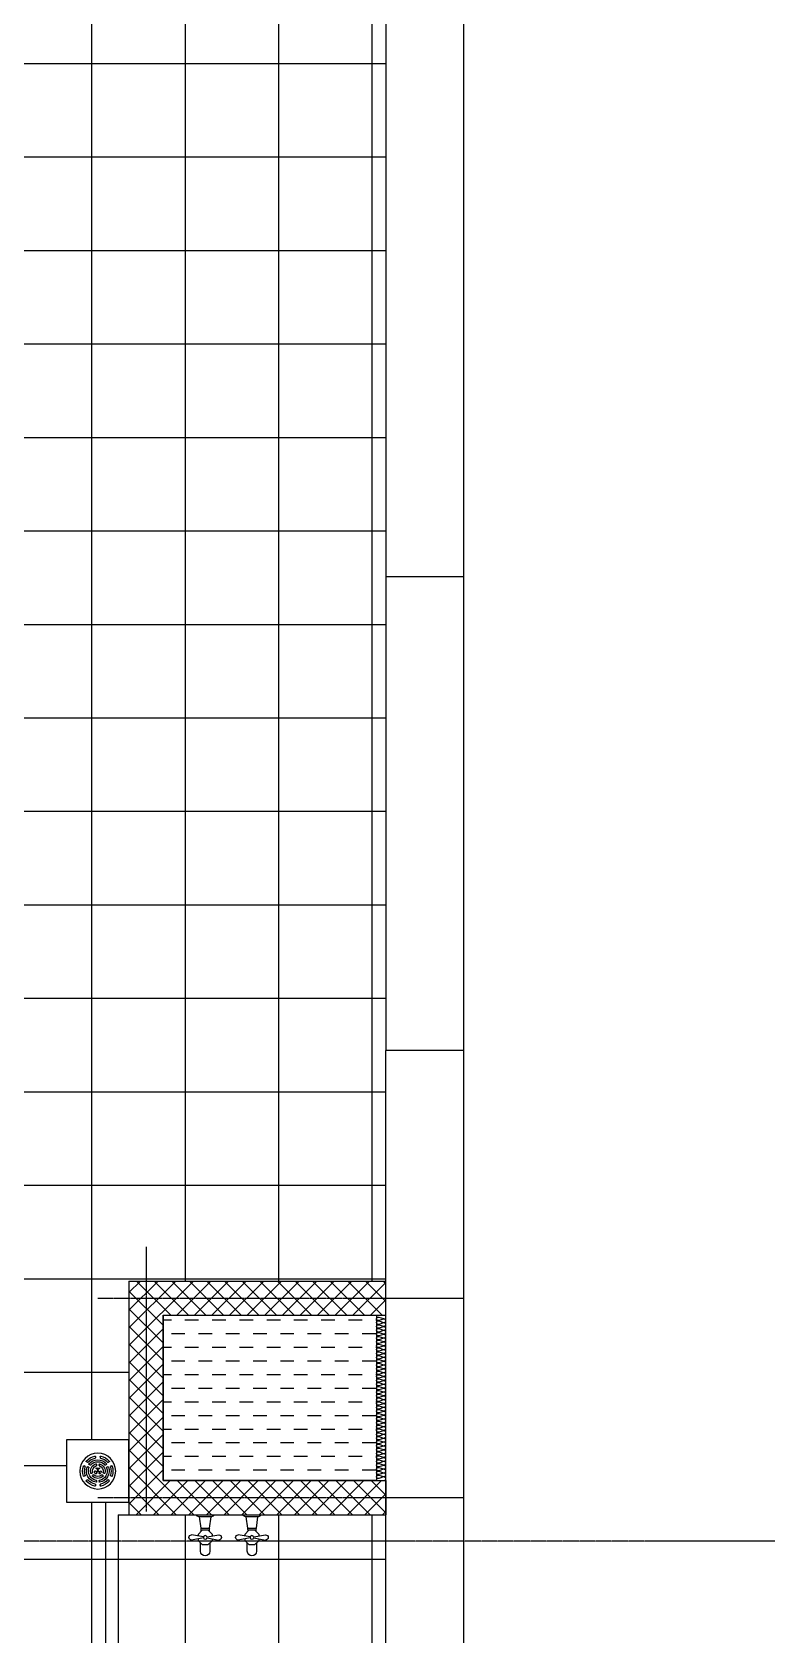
# Model space of a CAD drawing. Header units: millimetres. Extents: x 18456 to 179493, y -203649 to 469211.
# Drawn here: x 111458 to 113845, y 140348 to 145492 of the extents above; entities that cross this region are included whole.
import ezdxf

# ---------------------------------------------------------------- set-up
doc = ezdxf.new("R2010")
doc.units = ezdxf.units.MM
doc.linetypes.add('X-평면도(기본형)$0$CEN', pattern=[52.5, 50, -1, 0.5, -1])
for name, color, linetype, true_color in [('X-평면도(기본형)$0$40HAT', 9, 'Continuous', 0x808080), ('X-평면도(기본형)$0$4ELE', 4, 'Continuous', 0x00ffff), ('X-평면도(기본형)$0$CEN', 1, 'X-평면도(기본형)$0$CEN', 0xff0000), ('X-평면도(기본형)$0$INSUL', 9, 'Continuous', 0x808080), ('X-평면도(기본형)$0$LV', 4, 'Continuous', 0x00ffff), ('X-평면도(기본형)$0$TIL', 5, 'Continuous', 0x0000ff), ('X-평면도(기본형)$0$W1', 2, 'Continuous', 0xffff00), ('X-평면도(기본형)$0$W2', 3, 'Continuous', 0x00ff00), ('X-평면도(기본형)$0$설비OPEN', 9, 'Continuous', 0x808080), ('X-평면도(기본형)$0$수전', 5, 'Continuous', 0x0000ff)]:
    doc.layers.add(name, color=color, linetype=linetype, true_color=true_color)

# ---------------------------------------------------------------- blocks, each defined once
blk = doc.blocks.new('U275 (X-평면도(기본형)$0$ins-l)')
at = {"layer": 'X-평면도(기본형)$0$INSUL', "color": 8, "true_color": 0x808080}
for p, q in [((37, 24), (21, 76)), ((57, 76), (42, 24)), ((78, 24), (63, 76)), ((99, 76), (83, 24)), ((119, 24), (104, 76)), ((140, 76), (124, 24)), ((161, 24), (145, 76)), ((181, 76), (166, 24)), ((202, 24), (186, 76)), ((222, 76), (207, 24)), ((243, 24), (228, 76)), ((264, 76), (248, 24)), ((284, 24), (269, 76)), ((305, 76), (289, 24)), ((325, 24), (310, 76)), ((346, 76), (331, 24)), ((367, 24), (351, 76)), ((387, 76), (372, 24)), ((408, 24), (392, 76)), ((428, 76), (413, 24)), ((449, 24), (434, 76)), ((470, 76), (454, 24)), ((490, 24), (475, 76)), ((511, 76), (495, 24)), ((531, 24), (516, 76)), ((552, 76), (537, 24)), ((573, 24), (557, 76)), ((593, 76), (578, 24)), ((614, 24), (598, 76)), ((635, 76), (619, 24)), ((655, 24), (640, 76)), ((676, 76), (660, 24)), ((696, 24), (681, 76)), ((717, 76), (702, 24)), ((738, 24), (722, 76)), ((758, 76), (743, 24)), ((779, 24), (763, 76)), ((799, 76), (784, 24)), ((820, 24), (805, 76)), ((841, 76), (825, 24)), ((861, 24), (846, 76)), ((882, 76), (866, 24)), ((902, 24), (887, 76)), ((923, 76), (908, 24)), ((944, 24), (928, 76)), ((964, 76), (949, 24)), ((985, 24), (969, 76)), ((1006, 76), (990, 24)), ((1026, 24), (1011, 76)), ((1047, 76), (1031, 24)), ((1067, 24), (1052, 76)), ((1088, 76), (1073, 24)), ((1109, 24), (1093, 76)), ((1129, 76), (1114, 24)), ((1150, 24), (1134, 76)), ((1170, 76), (1155, 24)), ((1191, 24), (1176, 76)), ((1212, 76), (1196, 24)), ((1232, 24), (1217, 76)), ((1253, 76), (1237, 24)), ((1273, 24), (1258, 76)), ((1294, 76), (1279, 24)), ((1315, 24), (1299, 76)), ((1335, 76), (1320, 24)), ((1356, 24), (1340, 76)), ((1377, 76), (1361, 24)), ((1397, 24), (1382, 76)), ((1418, 76), (1402, 24)), ((1438, 24), (1423, 76)), ((1459, 76), (1443, 24)), ((1480, 24), (1464, 76)), ((1500, 76), (1485, 24)), ((1521, 24), (1505, 76)), ((1541, 76), (1526, 24)), ((1562, 24), (1547, 76)), ((1583, 76), (1567, 24)), ((1603, 24), (1588, 76)), ((1624, 76), (1608, 24)), ((1644, 24), (1629, 76)), ((1665, 76), (1650, 24)), ((1686, 24), (1670, 76)), ((1706, 76), (1691, 24)), ((1727, 24), (1711, 76)), ((1747, 76), (1732, 24))]:
    blk.add_line(p, q, dxfattribs=at)
for centre in [(19, 19), (60, 19), (101, 19), (142, 19), (184, 19), (225, 19), (266, 19), (307, 19), (349, 19), (390, 19), (431, 19), (472, 19), (513, 19), (555, 19), (596, 19), (637, 19), (678, 19), (720, 19), (761, 19), (802, 19), (843, 19), (884, 19), (926, 19), (967, 19), (1008, 19), (1049, 19), (1091, 19), (1132, 19), (1173, 19), (1214, 19), (1255, 19), (1297, 19), (1338, 19), (1379, 19), (1420, 19), (1462, 19), (1503, 19), (1544, 19), (1585, 19), (1626, 19), (1668, 19), (1709, 19)]:
    blk.add_arc(centre, 18.8, 163.3008, 16.6992, dxfattribs=at)
at = {"layer": 'X-평면도(기본형)$0$INSUL', "color": 8, "true_color": 0x808080, "extrusion": (0, 0, -1)}
for centre in [(-39, 81), (-81, 81), (-122, 81), (-163, 81), (-204, 81), (-246, 81), (-287, 81), (-328, 81), (-369, 81), (-410, 81), (-452, 81), (-493, 81), (-534, 81), (-575, 81), (-617, 81), (-658, 81), (-699, 81), (-740, 81), (-781, 81), (-823, 81), (-864, 81), (-905, 81), (-946, 81), (-987, 81), (-1029, 81), (-1070, 81), (-1111, 81), (-1152, 81), (-1194, 81), (-1235, 81), (-1276, 81), (-1317, 81), (-1358, 81), (-1400, 81), (-1441, 81), (-1482, 81), (-1523, 81), (-1565, 81), (-1606, 81), (-1647, 81), (-1688, 81), (-1729, 81)]:
    blk.add_arc(centre, 18.8, 343.3008, 196.6992, dxfattribs=at)
blk = doc.blocks.new('X-평면도(기본형)$0$수전-1')
at = {"layer": 'X-평면도(기본형)$0$수전'}
for p, q in [((33548.8, -11093.5), (33542.1, -11055.2)), ((33552.1, -11093.5), (33558.8, -11055.2)), ((33477.5, -11070.1), (33477.5, -11099.3)), ((33477.5, -11099.3), (33477.5, -11128.5)), ((33484.5, -11099.3), (33484.5, -11079.4)), ((33484.5, -11119.2), (33484.5, -11099.3)), ((33548.8, -11105.1), (33542.1, -11143.3)), ((33552.1, -11105.1), (33558.8, -11143.3)), ((33594.8, -11084.6), (33568.4, -11084.6)), ((33568.4, -11114), (33594.8, -11114))]:
    blk.add_line(p, q, dxfattribs=at)
for points in [[(33484.5, -11080), (33520.4, -11085), (33520.4, -11099.3), (33520.4, -11113.6), (33484.5, -11118.6)], [(33545.7, -11122.4), (33540.9, -11122.4), (33527.3, -11108.9), (33527.3, -11089.7), (33540.9, -11076.2), (33545.7, -11076.2)], [(33555.1, -11076.2), (33560, -11076.2), (33573.5, -11089.7), (33573.5, -11108.9)], [(33573.5, -11108.9), (33560, -11122.4), (33555.1, -11122.4)]]:
    blk.add_lwpolyline(points, dxfattribs=at)
blk.add_circle((33550.4, -11099.3), 5.91, dxfattribs=at)
for centre, radius, start, end in [((33550.4, -11055.2), 8.37, 0, 180), ((33471.5, -11081.8), 13.2, 10.588, 62.8148), ((33527.4, -11057.7), 28.1, 255.692, 278.489), ((33594.8, -11099.3), 14.7, 270, 90), ((33471.5, -11116.8), 13.2, 297.1852, 349.412), ((33527.4, -11140.9), 28.1, 81.511, 104.308), ((33550.4, -11143.3), 8.37, 180, 0)]:
    blk.add_arc(centre, radius, start, end, dxfattribs=at)
blk = doc.blocks.new('X-평면도(기본형)$0$A$C66e6687a')
at = {"layer": 'X-평면도(기본형)$0$수전', "color": 8, "true_color": 0x808080}
for p, q in [((59, 115), (56, 116.7)), ((66.5, 128), (63.5, 129.7)), ((82.5, 105.5), (79.5, 107.2)), ((86.5, 112.4), (83.5, 114.2)), ((92.5, 143), (92.5, 146.4)), ((96, 131.1), (96, 134.5)), ((96, 131.1), (96, 134.5)), ((96, 103.2), (96, 107.6)), ((96, 103.2), (96, 107.6)), ((104, 131.1), (104, 134.5)), ((104, 103.2), (104, 107.6)), ((107.5, 143), (107.5, 146.4)), ((116.5, 114.2), (113.5, 112.4)), ((120.5, 107.2), (117.5, 105.5)), ((136.5, 129.7), (133.5, 128)), ((144, 116.7), (141, 115)), ((59, 85), (56, 83.3)), ((66.5, 72), (63.5, 70.3)), ((71.1, 87.9), (68.1, 86.2)), ((75.1, 81), (72.1, 79.3)), ((95.2, 101.9), (91.4, 99.7)), ((92.5, 53.6), (92.5, 57)), ((99.2, 94.9), (95.4, 92.7)), ((96, 78.6), (96, 82.1)), ((96, 78.6), (96, 82.1)), ((104.6, 92.7), (100.7, 94.9)), ((104, 78.6), (104, 82.1)), ((108.6, 99.7), (104.7, 101.9)), ((107.5, 53.6), (107.5, 57)), ((127.9, 79.3), (124.9, 81)), ((131.9, 86.2), (128.9, 87.9)), ((131.9, 86.2), (128.9, 87.9)), ((136.5, 70.3), (133.5, 72)), ((144, 83.3), (141, 85))]:
    blk.add_line(p, q, dxfattribs=at)
blk.add_lwpolyline([(0, 0), (0, 200), (200, 200), (200, 0)], close=True, dxfattribs=at)
for radius in [57.5, 2.5]:
    blk.add_circle((100, 100), radius, dxfattribs=at)
for centre, radius, start, end in [((100, 100), 48.8, 160.9688, 199.0312), ((55.3, 115.4), 1.5, 60, 160.9688), ((100, 100), 42.5, 161.8165, 198.1835), ((58.2, 113.7), 1.5, 341.8165, 60), ((64.3, 131), 1.5, 139.0312, 240), ((100, 100), 48.8, 100.9688, 139.0312), ((100, 100), 36.5, 99.0541, 200.9459), ((67.2, 129.3), 1.5, 240, 318.1835), ((100, 100), 42.5, 101.8165, 138.1835), ((100, 100), 30.1, 100.0234, 199.9766), ((100, 100), 23.6, 164.4106, 255.5894), ((78.7, 105.9), 1.5, 60, 164.4106), ((81.7, 104.2), 1.5, 347.0576, 60), ((84.2, 115.5), 1.5, 135.5894, 240), ((100, 100), 17.2, 167.0576, 252.9424), ((100, 100), 23.6, 44.4106, 135.5894), ((87.2, 113.7), 1.5, 240, 312.9424), ((100, 100), 17.2, 47.0576, 132.9424), ((100, 100), 10.9, 125.8105, 174.1895), ((91, 146.4), 1.5, 0, 100.9688), ((91, 143), 1.5, 281.8165, 0), ((94.5, 107.6), 1.5, 0, 125.8105), ((94.5, 134.5), 1.5, 0, 99.0541), ((94.5, 131.1), 1.5, 280.0234, 0), ((94.5, 131.1), 1.5, 280.0234, 0), ((94.5, 103.2), 1.5, 300, 0), ((105.5, 134.5), 1.5, 80.9459, 180), ((105.5, 131.1), 1.5, 180, 259.9766), ((105.5, 107.6), 1.5, 54.1895, 180), ((105.5, 103.2), 1.5, 180, 240), ((100, 100), 17.2, 287.0576, 12.9424), ((100, 100), 30.1, 340.0234, 79.9766), ((100, 100), 36.5, 339.0541, 80.9459), ((100, 100), 23.6, 284.4106, 15.5894), ((100, 100), 10.9, 5.8105, 54.1895), ((109, 146.4), 1.5, 79.0312, 180), ((109, 143), 1.5, 180, 258.1835), ((100, 100), 42.5, 41.8165, 78.1835), ((100, 100), 48.8, 40.9688, 79.0312), ((112.8, 113.7), 1.5, 227.0576, 300), ((115.8, 115.5), 1.5, 300, 44.4106), ((118.3, 104.2), 1.5, 120, 192.9424), ((121.3, 105.9), 1.5, 15.5894, 120), ((132.8, 129.3), 1.5, 221.8165, 300), ((135.7, 131), 1.5, 300, 40.9688), ((141.8, 113.7), 1.5, 120, 198.1835), ((100, 100), 42.5, 341.8165, 18.1835), ((144.7, 115.4), 1.5, 19.0312, 120), ((100, 100), 48.8, 340.9688, 19.0312), ((55.3, 84.6), 1.5, 199.0312, 300), ((58.2, 86.3), 1.5, 300, 18.1835), ((64.3, 69), 1.5, 120, 220.9688), ((100, 100), 48.8, 220.9688, 259.0312), ((67.4, 87.5), 1.5, 200.9459, 300), ((67.2, 70.7), 1.5, 41.8165, 120), ((100, 100), 42.5, 221.8165, 258.1835), ((70.3, 89.2), 1.5, 300, 19.9766), ((72.9, 78), 1.5, 120, 219.0541), ((100, 100), 36.5, 219.0541, 320.9459), ((75.8, 79.7), 1.5, 40.0234, 120), ((100, 100), 30.1, 220.0234, 319.9766), ((90.6, 101), 1.5, 174.1895, 300), ((91, 53.6), 1.5, 259.0312, 360), ((91, 57), 1.5, 0, 78.1835), ((94.5, 78.6), 1.5, 255.5894, 0), ((96.1, 91.4), 1.5, 120, 245.8105), ((94.5, 82.1), 1.5, 0, 72.9424), ((100, 100), 10.9, 245.8105, 294.1895), ((100, 93.6), 1.5, 60, 120), ((105.5, 82.1), 1.5, 107.0576, 180), ((105.5, 78.6), 1.5, 180, 284.4106), ((103.9, 91.4), 1.5, 294.1895, 60), ((109, 57), 1.5, 101.8165, 180), ((109, 53.6), 1.5, 180, 280.9688), ((109.4, 101), 1.5, 240, 5.8105), ((100, 100), 42.5, 281.8165, 318.1835), ((100, 100), 48.8, 280.9688, 319.0312), ((124.2, 79.7), 1.5, 60, 139.9766), ((127.1, 78), 1.5, 320.9459, 60), ((129.7, 89.2), 1.5, 160.0234, 240), ((132.8, 70.7), 1.5, 60, 138.1835), ((132.6, 87.5), 1.5, 240, 339.0541), ((135.7, 69), 1.5, 319.0312, 60), ((141.8, 86.3), 1.5, 161.8165, 240), ((144.7, 84.6), 1.5, 240, 340.9688)]:
    blk.add_arc(centre, radius, start, end, dxfattribs=at)

msp = doc.modelspace()

# ---------------------------------------------------------------- hatches: boundary and pattern name
at = {"layer": 'X-평면도(기본형)$0$40HAT'}
h = msp.add_hatch(dxfattribs=at)
h.set_pattern_fill('H3', color=256, scale=40, style=0, pattern_type=2)
h.set_pattern_definition([(315, (-266331.984, -31820.326), (28.2842712, 28.2842712), []), (45, (-266331.984, -31820.326), (-28.2842712, 28.2842712), [])])
h.paths.add_polyline_path([(112594.6, 141373.9), (112594.6, 141483.9), (111769.6, 141483.9), (111769.6, 140733.9), (112594.6, 140733.9), (112594.6, 140843.9), (111879.6, 140843.9), (111879.6, 141373.9)], flags=0)
at = {"layer": 'X-평면도(기본형)$0$TIL'}
h = msp.add_hatch(dxfattribs=at)
h.set_pattern_fill('H3', color=256, scale=300, angle=45, style=0, pattern_type=2)
h.set_pattern_definition([(360, (-609549.33, 317891.23), (2e-13, 300), []), (90, (-609549.33, 317891.23), (-300, 9e-14), [])])
h.paths.add_polyline_path([(111119.6, 137293.9), (110969.6, 137293.9), (110969.6, 138893.9), (110854.6, 138893.9), (110854.6, 140413.9), (110969.6, 140413.9), (110969.6, 140843.9), (111249.6, 140843.9), (111249.6, 144423.9), (111134.6, 144423.9), (111134.6, 145943.9), (111249.6, 145943.9), (111249.6, 146443.9), (111049.6, 146443.9), (111049.6, 147413.9), (112594.6, 147413.9), (112594.6, 141483.9), (111769.6, 141483.9), (111769.6, 140973.9), (111569.6, 140973.9), (111569.6, 140773.9), (111769.6, 140773.9), (111769.6, 140733.9), (112594.6, 140733.9), (112594.6, 137143.9), (111119.6, 137143.9)], flags=0)
at = {"layer": 'X-평면도(기본형)$0$설비OPEN'}
h = msp.add_hatch(dxfattribs=at)
h.set_pattern_fill('DASH', color=256, scale=350, style=0, pattern_type=2)
h.set_pattern_definition([(0, (2049.63, -16491.053), (43.75, 43.75), [43.75, -43.75])])
h.paths.add_polyline_path([(111879.6, 140843.9), (111879.6, 141373.9), (112564.6, 141373.9), (112564.6, 140843.9)], flags=0)

# ---------------------------------------------------------------- linework, layer by layer
at = {"layer": 'X-평면도(기본형)$0$4ELE'}
for p, q in [((112594.6, 143743.9), (112594.6, 142223.9)), ((112844.6, 143743.9), (112844.6, 142223.9))]:
    msp.add_line(p, q, dxfattribs=at)
at = {"layer": 'X-평면도(기본형)$0$CEN'}
for p, q in [((111824.6, 141593.9), (111824.6, 140743.9)), ((111669.6, 141428.9), (112844.6, 141428.9)), ((111669.6, 140788.9), (112844.6, 140788.9)), ((113844.6, 140648.9), (107969.6, 140648.9))]:
    msp.add_line(p, q, dxfattribs=at)
at = {"layer": 'X-평면도(기본형)$0$LV'}
for p, q in [((111694.6, 140773.9), (111769.6, 140773.9)), ((111694.6, 140773.9), (111694.6, 137143.9)), ((111734.6, 140733.9), (111769.6, 140733.9)), ((111734.6, 140733.9), (111734.6, 137143.9))]:
    msp.add_line(p, q, dxfattribs=at)
at = {"layer": 'X-평면도(기본형)$0$W1'}
for p, q in [((112594.6, 148888.9), (112594.6, 143743.9)), ((112844.6, 148888.9), (112844.6, 143743.9)), ((112844.6, 143743.9), (112594.6, 143743.9)), ((112844.6, 142223.9), (112594.6, 142223.9)), ((112594.6, 139863.9), (112594.6, 142223.9)), ((112844.6, 142223.9), (112844.6, 139863.9))]:
    msp.add_line(p, q, dxfattribs=at)
at = {"layer": 'X-평면도(기본형)$0$W2'}
for p, q in [((111769.6, 141483.9), (111769.6, 140733.9)), ((111769.6, 141483.9), (112594.6, 141483.9)), ((112594.6, 141373.9), (112594.6, 141483.9)), ((111879.6, 141373.9), (112594.6, 141373.9)), ((111879.6, 141373.9), (111879.6, 140843.9)), ((111879.6, 140843.9), (112594.6, 140843.9)), ((112594.6, 140843.9), (112594.6, 140733.9)), ((111769.6, 140733.9), (112594.6, 140733.9))]:
    msp.add_line(p, q, dxfattribs=at)
at = {"layer": 'X-평면도(기본형)$0$설비OPEN'}
msp.add_lwpolyline([(111879.6, 140843.9), (111879.6, 141373.9), (112564.6, 141373.9), (112564.6, 140843.9)], close=True, dxfattribs=at)

# ---------------------------------------------------------------- block references
at = {"layer": 'X-평면도(기본형)$0$INSUL', "xscale": 0.2999999999999999, "yscale": 0.2999999999999999, "zscale": 0.2999999999999999, "rotation": 90}
msp.add_blockref('U275 (X-평면도(기본형)$0$ins-l)', (112594.6, 140843.9), dxfattribs=at)
at = {"layer": 'X-평면도(기본형)$0$수전', "xscale": -1}
for name, p, rotation in [('X-평면도(기본형)$0$A$C66e6687a', (111569.6, 140973.9), 180), ('X-평면도(기본형)$0$수전-1', (100915.3, 174211.4), 90), ('X-평면도(기본형)$0$수전-1', (101065.3, 174211.4), 90)]:
    msp.add_blockref(name, p, dxfattribs=dict(at, rotation=rotation))

doc.saveas('drawing.dxf')
